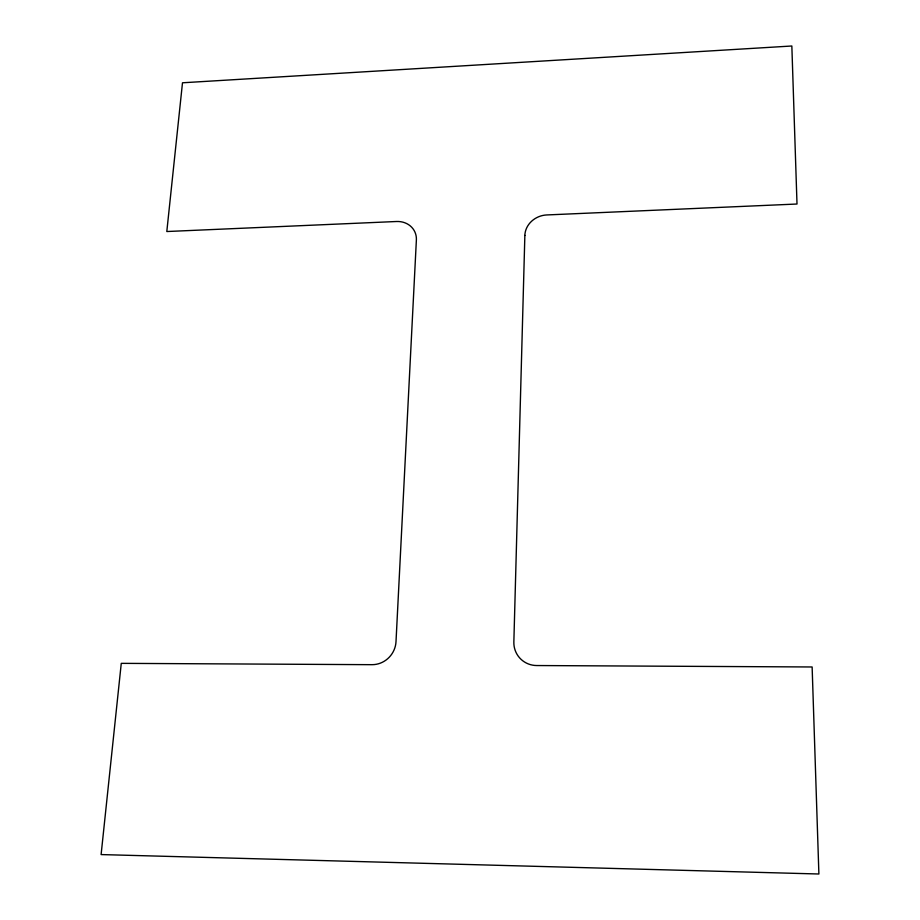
<?xml version="1.0" encoding="UTF-8"?>
<svg xmlns="http://www.w3.org/2000/svg" width="920" height="920" viewBox="0 0 920 920"><rect width="100%" height="100%" fill="white"/><g stroke="black" fill="none" stroke-linecap="round" stroke-linejoin="round"><path stroke-width="1.38" d="M524.86 235.439L513.854 641.999A23.644 23.172 -39 0 0 536.716 665.539L812.13 666.977L818.892 874L101.108 854.576L121.267 663.355L372.048 664.677A23.414 22.172 -51.6 0 0 396.002 641.688L416.38 239.947A21.332 18.917 -26.4 0 0 396.554 221.501L166.808 231.529L182.493 82.788L791.844 46L797.007 204.021L546.802 214.946A21.769 19.481 -18.2 0 0 524.86 235.439"/></g></svg>
